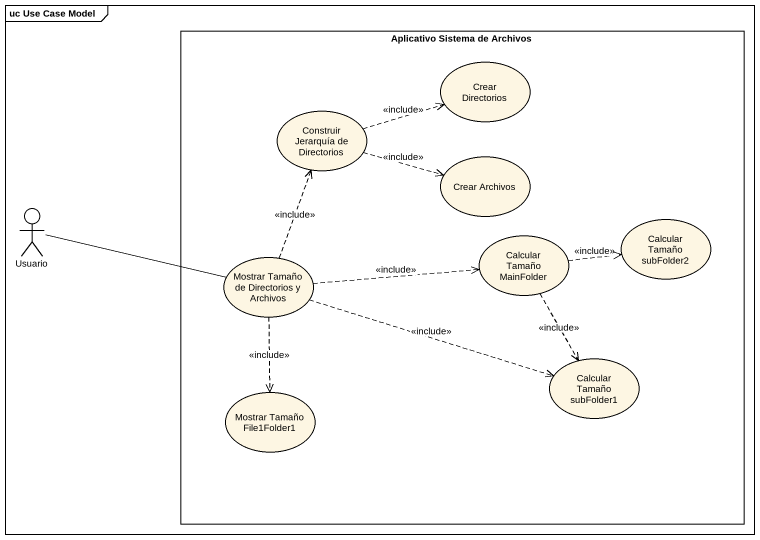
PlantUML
@startuml
mainframe uc Use Case Model
rectangle "Aplicativo Sistema de Archivos" as Aplicativo_Sistema_de {
  usecase "Crear Directorios" as Crear_Directorios
  usecase "Construir Jerarquía de Directorios" as Construir_Jerarquía_de
  usecase "Crear Archivos" as Crear_Archivos
  usecase "Calcular Tamaño subFolder2" as Calcular_Tamaño_subFolder2
  usecase "Mostrar Tamaño de Directorios y Archivos" as Mostrar_Tamaño_de
  usecase "Calcular Tamaño MainFolder" as Calcular_Tamaño_MainFolder
  usecase "Calcular Tamaño subFolder1" as Calcular_Tamaño_subFolder1
  usecase "Mostrar Tamaño File1Folder1" as Mostrar_Tamaño_File1Folder1
}
actor Usuario
Construir_Jerarquía_de .right.> Crear_Directorios : <<include>>
Construir_Jerarquía_de .right.> Crear_Archivos : <<include>>
Usuario -right- Mostrar_Tamaño_de
Mostrar_Tamaño_de .up.> Construir_Jerarquía_de : <<include>>
Mostrar_Tamaño_de .right.> Calcular_Tamaño_MainFolder : <<include>>
Mostrar_Tamaño_de .right.> Calcular_Tamaño_subFolder1 : <<include>>
Mostrar_Tamaño_de ..> Mostrar_Tamaño_File1Folder1 : <<include>>
Calcular_Tamaño_MainFolder .right.> Calcular_Tamaño_subFolder2 : <<include>>
Calcular_Tamaño_MainFolder ..> Calcular_Tamaño_subFolder1 : <<include>>
@enduml
